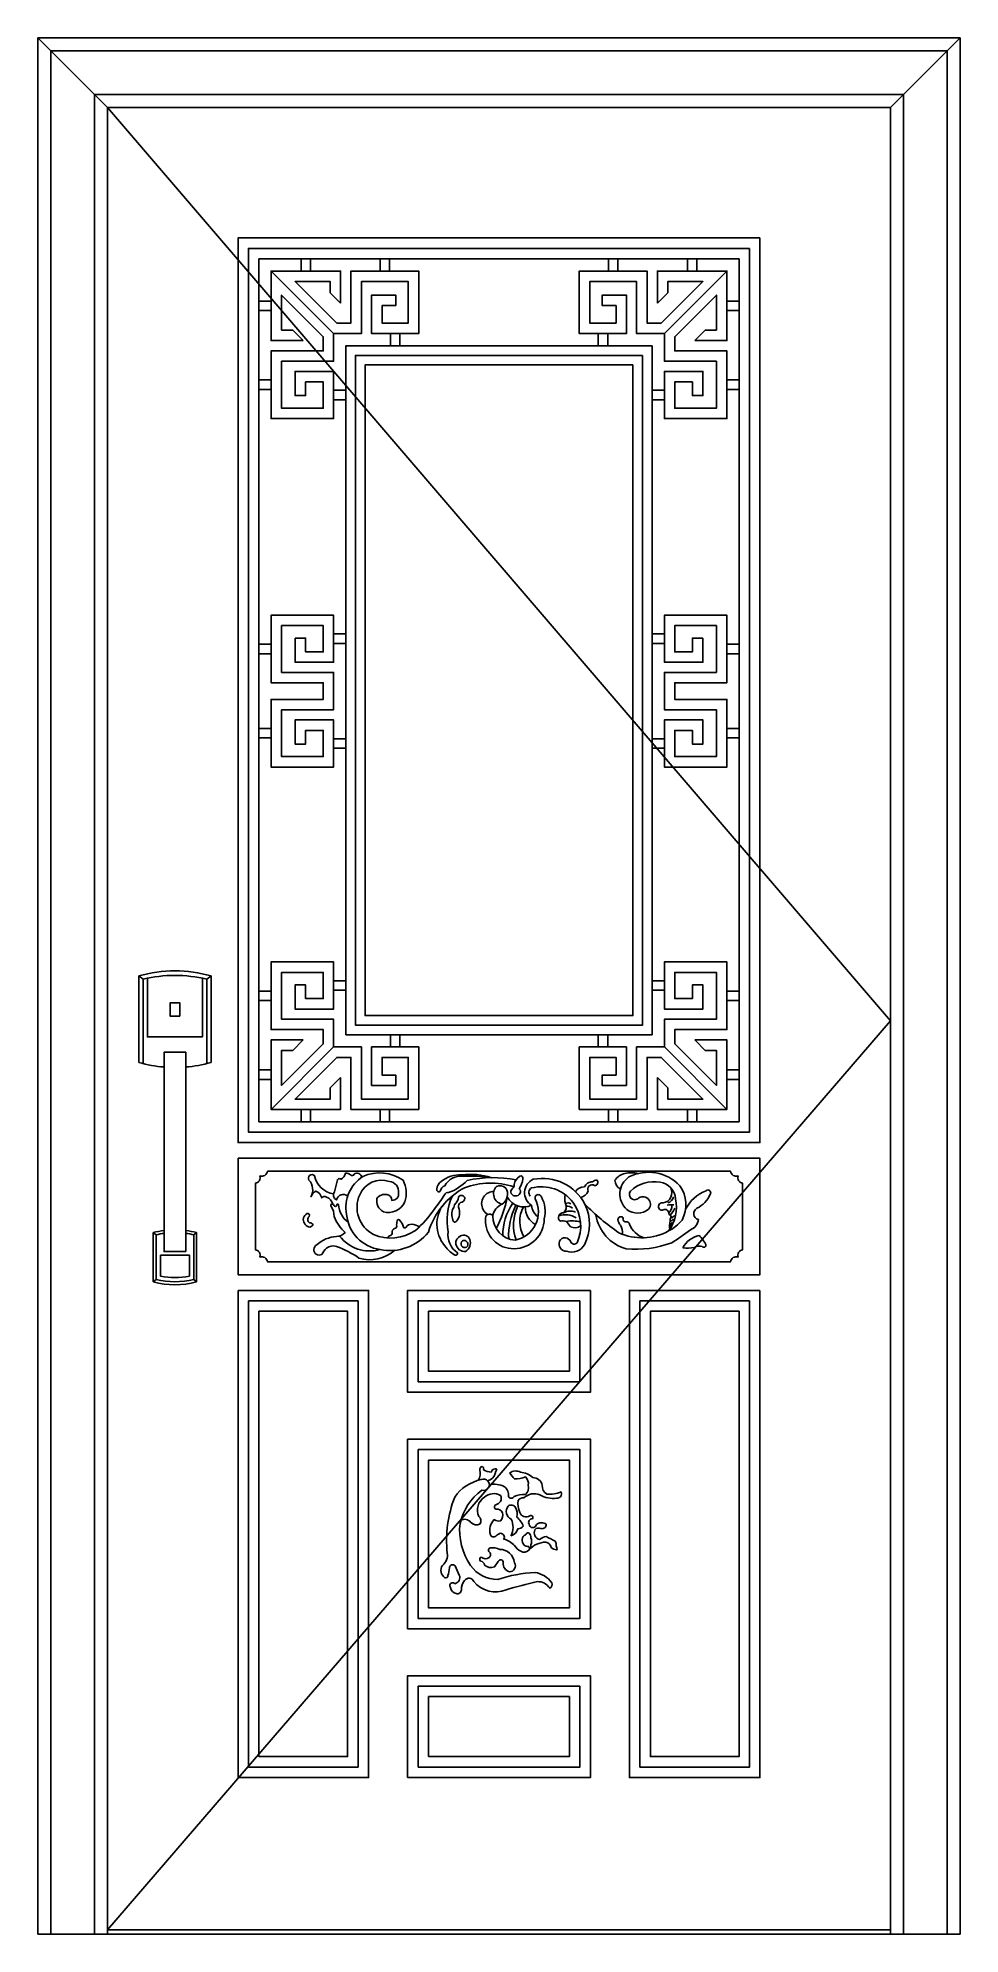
# Model space of a CAD drawing. Header units: metres. Extents: x 889 to 1949, y 3843 to 6023.
import ezdxf

# ---------------------------------------------------------------- set-up
doc = ezdxf.new("R2010")
doc.units = ezdxf.units.M
for name, color, linetype in [('2', 2, 'Continuous'), ('3', 3, 'Continuous'), ('4', 4, 'Continuous'), ('7', 7, 'Continuous')]:
    doc.layers.add(name, color=color, linetype=linetype)

# ---------------------------------------------------------------- blocks, each defined once
blk = doc.blocks.new('A$C1B8E459C')
at = {"layer": '3'}
for p, q in [((4.98, 347.79), (0, 351.61)), ((77.97, 347.79), (82.95, 351.61)), ((19.91, 53.85), (16.59, 56.41)), ((63.04, 53.85), (66.36, 56.41)), ((19.91, 2.55), (16.59, 0)), ((63.04, 2.55), (66.36, 0))]:
    blk.add_line(p, q, dxfattribs=at)
for points in [[(77.97, 250.77), (77.97, 347.79, 0.12), (4.98, 347.79), (4.98, 250.77)], [(29.03, 55.63, 0.03), (19.91, 53.85), (19.91, 2.55, 0.12), (63.04, 2.55), (63.04, 53.85, 0.03), (53.92, 55.63)]]:
    blk.add_lwpolyline(points, format="xyb", dxfattribs=at)
blk.add_lwpolyline([(9.95, 348.95), (9.95, 281.49), (73, 281.49), (73, 348.95)], dxfattribs=at)
blk.add_lwpolyline([(58.06, 30.69), (24.88, 30.69), (24.88, 6.53, 0.1), (58.06, 6.53), (58.06, 30.69)], format="xyb", close=True, dxfattribs=at)
at = {"layer": '7'}
for points in [[(53.92, 246.88, 0.05), (82.95, 252.07), (82.95, 351.61, 0.14), (0, 351.61), (0, 252.07, 0.05), (29.03, 246.88, 0.05)], [(29.03, 58.98, 0.03), (16.59, 56.41), (16.59, 0, 0.14), (66.36, 0), (66.36, 56.41, 0.03), (53.92, 58.98)]]:
    blk.add_lwpolyline(points, format="xyb", dxfattribs=at)
for points in [[(36.01, 305.21), (46.94, 305.21), (46.94, 320.81), (36.01, 320.81)], [(29.03, 34.63), (29.03, 263.81), (53.92, 263.81), (53.92, 34.63)]]:
    blk.add_lwpolyline(points, close=True, dxfattribs=at)

msp = doc.modelspace()

# ---------------------------------------------------------------- linework, layer by layer
at = {"layer": '2'}
msp.add_line((888.94, 3842.83), (1948.94, 3842.83), dxfattribs=at)
at = {"layer": '3'}
for p, q in [((968.94, 5942.83), (888.94, 6022.83)), ((1868.94, 5942.83), (1948.94, 6022.83)), ((968.94, 3847.83), (1868.94, 3847.83))]:
    msp.add_line(p, q, dxfattribs=at)
for points in [[(1933.94, 3842.83), (1933.94, 6007.83), (903.94, 6007.83), (903.94, 3842.83)], [(1883.94, 3842.83), (1883.94, 5957.83), (953.94, 5957.83), (953.94, 3842.83)], [(968.94, 5942.83), (1868.94, 4892.83), (968.94, 3847.83)]]:
    msp.add_lwpolyline(points, dxfattribs=at)
for points in [[(1706.94, 5780.83), (1706.94, 4764.83), (1130.94, 4764.83), (1130.94, 5780.83)], [(1236.88, 5717.87), (1236.88, 5754.77), (1157.01, 5754.77), (1228.88, 5682.89), (1260.76, 5682.89), (1260.76, 5742.77), (1314.62, 5742.77), (1314.62, 5694.89), (1284.45, 5694.89), (1284.45, 5715.16), (1300.19, 5715.16), (1300.19, 5727.16), (1272.45, 5727.16), (1272.45, 5682.89), (1326.62, 5682.89), (1326.62, 5754.77), (1248.76, 5754.77), (1248.76, 5694.89), (1232.44, 5694.89), (1184.56, 5742.77), (1224.88, 5742.77), (1224.88, 5729.87)], [(1193.91, 5674.89), (1157.01, 5674.89), (1157.01, 5754.77), (1228.88, 5682.89), (1228.88, 5651.01), (1169.01, 5651.01), (1169.01, 5597.16), (1216.88, 5597.16), (1216.88, 5627.32), (1196.62, 5627.32), (1196.62, 5611.58), (1184.62, 5611.58), (1184.62, 5639.32), (1228.88, 5639.32), (1228.88, 5585.16), (1157.01, 5585.16), (1157.01, 5663.01), (1216.88, 5663.01), (1216.88, 5679.33), (1169.01, 5727.21), (1169.01, 5686.89), (1181.91, 5686.89)], [(1601.01, 5717.87), (1601.01, 5754.77), (1680.88, 5754.77), (1609.01, 5682.89), (1577.13, 5682.89), (1577.13, 5742.77), (1523.27, 5742.77), (1523.27, 5694.89), (1553.44, 5694.89), (1553.44, 5715.16), (1537.7, 5715.16), (1537.7, 5727.16), (1565.44, 5727.16), (1565.44, 5682.89), (1511.27, 5682.89), (1511.27, 5754.77), (1589.13, 5754.77), (1589.13, 5694.89), (1605.45, 5694.89), (1653.33, 5742.77), (1613.01, 5742.77), (1613.01, 5729.87)], [(1643.98, 5674.89), (1680.88, 5674.89), (1680.88, 5754.77), (1609.01, 5682.89), (1609.01, 5651.01), (1668.88, 5651.01), (1668.88, 5597.16), (1621.01, 5597.16), (1621.01, 5627.32), (1641.27, 5627.32), (1641.27, 5611.58), (1653.27, 5611.58), (1653.27, 5639.32), (1609.01, 5639.32), (1609.01, 5585.16), (1680.88, 5585.16), (1680.88, 5663.01), (1621.01, 5663.01), (1621.01, 5679.33), (1668.88, 5727.21), (1668.88, 5686.89), (1655.98, 5686.89)], [(1583.94, 5657.83), (1583.94, 4887.83), (1253.94, 4887.83), (1253.94, 5657.83)], [(1184.62, 5332.74), (1196.62, 5332.74), (1196.62, 5317), (1216.88, 5317), (1216.88, 5347.16), (1169.01, 5347.16), (1169.01, 5293.39), (1228.88, 5293.39), (1228.88, 5250.39), (1169.01, 5250.39), (1169.01, 5196.53), (1216.88, 5196.53), (1216.88, 5226.7), (1196.62, 5226.7), (1196.62, 5210.96), (1184.62, 5210.96), (1184.62, 5238.7), (1228.88, 5238.7), (1228.88, 5184.53), (1157.01, 5184.53), (1157.01, 5262.39), (1216.88, 5262.39), (1216.88, 5281.39), (1157.01, 5281.39), (1157.01, 5359.16), (1228.88, 5359.16), (1228.88, 5305), (1184.62, 5305)], [(1653.27, 5332.74), (1641.27, 5332.74), (1641.27, 5317), (1621.01, 5317), (1621.01, 5347.16), (1668.88, 5347.16), (1668.88, 5293.39), (1609.01, 5293.39), (1609.01, 5250.39), (1668.88, 5250.39), (1668.88, 5196.53), (1621.01, 5196.53), (1621.01, 5226.7), (1641.27, 5226.7), (1641.27, 5210.96), (1653.27, 5210.96), (1653.27, 5238.7), (1609.01, 5238.7), (1609.01, 5184.53), (1680.88, 5184.53), (1680.88, 5262.39), (1621.01, 5262.39), (1621.01, 5281.39), (1680.88, 5281.39), (1680.88, 5359.16), (1609.01, 5359.16), (1609.01, 5305), (1653.27, 5305)], [(1193.91, 4870.77), (1157.01, 4870.77), (1157.01, 4790.89), (1228.88, 4862.77), (1228.88, 4894.65), (1169.01, 4894.65), (1169.01, 4948.5), (1216.88, 4948.5), (1216.88, 4918.33), (1196.62, 4918.33), (1196.62, 4934.07), (1184.62, 4934.07), (1184.62, 4906.33), (1228.88, 4906.33), (1228.88, 4960.5), (1157.01, 4960.5), (1157.01, 4882.65), (1216.88, 4882.65), (1216.88, 4866.32), (1169.01, 4818.45), (1169.01, 4858.77), (1181.91, 4858.77)], [(1643.98, 4870.77), (1680.88, 4870.77), (1680.88, 4790.89), (1609.01, 4862.77), (1609.01, 4894.65), (1668.88, 4894.65), (1668.88, 4948.5), (1621.01, 4948.5), (1621.01, 4918.33), (1641.27, 4918.33), (1641.27, 4934.07), (1653.27, 4934.07), (1653.27, 4906.33), (1609.01, 4906.33), (1609.01, 4960.5), (1680.88, 4960.5), (1680.88, 4882.65), (1621.01, 4882.65), (1621.01, 4866.32), (1668.88, 4818.45), (1668.88, 4858.77), (1655.98, 4858.77)], [(1236.88, 4827.79), (1236.88, 4790.89), (1157.01, 4790.89), (1228.88, 4862.77), (1260.76, 4862.77), (1260.76, 4802.89), (1314.62, 4802.89), (1314.62, 4850.77), (1284.45, 4850.77), (1284.45, 4830.5), (1300.19, 4830.5), (1300.19, 4818.5), (1272.45, 4818.5), (1272.45, 4862.77), (1326.62, 4862.77), (1326.62, 4790.89), (1248.76, 4790.89), (1248.76, 4850.77), (1232.44, 4850.77), (1184.56, 4802.89), (1224.88, 4802.89), (1224.88, 4815.79)], [(1601.01, 4827.79), (1601.01, 4790.89), (1680.88, 4790.89), (1609.01, 4862.77), (1577.13, 4862.77), (1577.13, 4802.89), (1523.27, 4802.89), (1523.27, 4850.77), (1553.44, 4850.77), (1553.44, 4830.5), (1537.7, 4830.5), (1537.7, 4818.5), (1565.44, 4818.5), (1565.44, 4862.77), (1511.27, 4862.77), (1511.27, 4790.89), (1589.13, 4790.89), (1589.13, 4850.77), (1605.45, 4850.77), (1653.33, 4802.89), (1613.01, 4802.89), (1613.01, 4815.79)], [(1130.94, 4570.83), (1130.94, 4034.83), (1256.94, 4034.83), (1256.94, 4570.83)], [(1511.94, 4570.83), (1511.94, 4477.83), (1325.94, 4477.83), (1325.94, 4570.83)], [(1706.94, 4570.83), (1706.94, 4034.83), (1580.94, 4034.83), (1580.94, 4570.83)], [(1325.94, 4399.83), (1325.94, 4205.83), (1511.94, 4205.83), (1511.94, 4399.83)], [(1325.94, 4034.83), (1325.94, 4127.83), (1511.94, 4127.83), (1511.94, 4034.83)]]:
    msp.add_lwpolyline(points, close=True, dxfattribs=at)
for points in [[(1152.78, 4719.83), (1685.11, 4719.83, 0.5), (1693.81, 4714.7, 0.46), (1698.94, 4705.99), (1698.94, 4629.66, 0.46), (1693.81, 4620.96, 0.5), (1685.11, 4615.83), (1152.78, 4615.83, 0.5), (1144.08, 4620.96, 0.46), (1138.94, 4629.66), (1138.94, 4705.99, 0.46), (1144.08, 4714.7, 0.5)], [(1356.62, 4703.23, -0.3), (1377.67, 4714.08, -0.05), (1410.47, 4712.47, 0.11), (1376.09, 4715.66, 0.19), (1352.55, 4707.98, 0.27), (1347.57, 4699.38, 0.77), (1351.42, 4696.9, -0.25)], [(1436.23, 4704.69, -0.3), (1434.1, 4699.73, 0.73), (1438, 4691.59, 0.71), (1442.25, 4699.73, 0.14), (1446.15, 4711.06, 0.67), (1442.96, 4714.25, 0.2)], [(1365.49, 4675.72, 0.18), (1366.55, 4662.14, 0.57), (1370.07, 4662.29, 0.27), (1372.36, 4678.47, -0.31), (1374.65, 4683.81, 0.35), (1379.69, 4688.99, 0.27), (1376.79, 4691.89, 0.33), (1372.36, 4690.22, -0.19), (1367.62, 4681.06, -0.17)], [(1437.52, 4640.63, -0.4), (1411.79, 4668.52, 0.87), (1403.58, 4664.69, 0.44), (1436.42, 4630.78, 0.41), (1470.91, 4665.23, 0.2), (1467.62, 4690.39, 1), (1460.51, 4688.2, -0.5)], [(1200.03, 4655.8, 0.4), (1205.14, 4658.62, 0.23), (1201.09, 4660.56, -0.47), (1200.73, 4667.96, 0.69), (1198.27, 4671.31, 0.15), (1194.03, 4666.2, 0.32)], [(1380.46, 4627.7, 0.36), (1385.31, 4641.53, 0.49), (1374.69, 4645.45, 0.34), (1369.38, 4636, 0.39)], [(1630.25, 4631.88, 0.09), (1643.49, 4632.28, -0.23), (1652.66, 4633.3, 0.87), (1656.53, 4635.54, 0.11), (1648.79, 4645.92, 0.21)], [(1363.15, 4241.16, -1.01), (1368.02, 4245.63, 0.48), (1373.3, 4255.36, -0.02), (1368.43, 4266.31, 0.68), (1361.93, 4263.88, -0.07), (1360.31, 4254.96, -0.53), (1356.66, 4252.52, -0.41), (1353.81, 4266.72, 0.28), (1359.5, 4280.92, -0.12), (1368.02, 4345.01, -0.2), (1398.48, 4365.29, -1.47), (1399.29, 4353.12, 0.18), (1374.11, 4314.99, 0.18), (1386.3, 4266.72, 0.25), (1417.56, 4250.49, -0.07), (1460.19, 4258.61, -0.19), (1479.68, 4246.84, -0.37), (1477.25, 4240.35, 0.27), (1463.04, 4248.06, 0.02), (1427.31, 4238.73, -0.33), (1389.95, 4248.06, 0.62), (1379.39, 4249.28, 0.17), (1375.74, 4238.73, -0.5), (1369.65, 4234.27, -0.29)], [(1432.58, 4300.79, 0.28), (1440.7, 4308.91, 0.24), (1446.79, 4311.74, 0.13), (1439.49, 4322.29, 0.21), (1437.86, 4333.24, 0.45), (1429.34, 4334.87, 0.49), (1432.99, 4319.86, -0.24)], [(1398.47, 4276.3, 0.35), (1407.63, 4275.65, 0.52), (1407.3, 4282.51, -0.51), (1408.61, 4286.77, -0.17), (1419.74, 4285.13, -0.38), (1436.76, 4269.76, -0.59), (1430.87, 4259.3, -0.34), (1423.67, 4269.76, 0.92), (1418.11, 4271.07), (1413.85, 4265.18, -0.3), (1402.39, 4267.15, 0.29), (1397.81, 4271.72, -0.59)]]:
    msp.add_lwpolyline(points, format="xyb", close=True, dxfattribs=at)
for points in [[(1227.75, 4682.12, 0.26), (1220.7, 4690.03, 0.43), (1215.1, 4689.1, 0.27), (1208.42, 4697.02, 0.16), (1202.67, 4690.5, 0.33), (1200.49, 4709.59, -0.92), (1206.71, 4714.72, 0.3), (1228.84, 4693.79)], [(1245.1, 4691.37, 0.55), (1232.09, 4686.87, -0.47), (1229.95, 4696.19, -0.01), (1232.87, 4708.61, -0.69), (1237.34, 4710.56, 0.2), (1242.39, 4717.54, -0.26), (1248.41, 4715.6, 0.51), (1252.49, 4716.38, -0.59), (1261.16, 4712.9)], [(1435.92, 4701.89, 0.17), (1379.18, 4700.79, 0.2), (1337.94, 4649.88, -0.28), (1282.31, 4629.79, -0.35), (1243.78, 4670.3, -0.31), (1262.54, 4713.82, -0.26), (1308.79, 4709.47, -0.2), (1310.8, 4684.7, -0.37), (1286, 4673.31, -0.33), (1278.63, 4688.71, -0.29), (1290.02, 4693.06, -0.35), (1295.72, 4686.37, 0.5), (1303.43, 4695.07, 0.42), (1293.04, 4708.13, 0.4), (1258.86, 4692.73, 0.4), (1274.61, 4647.2, 0.26), (1322.86, 4651.89, 0.07), (1344.31, 4675.99, 0.02), (1356.37, 4692.73, -0.35), (1361.06, 4695.41, 0.12), (1382.37, 4709.29, -0.1), (1438.64, 4710.14)], [(1517.17, 4635.38, 0.24), (1517.67, 4682.13, 0.33), (1458.36, 4710.63, 0.33)], [(1512.96, 4689.63, 0.24), (1521.3, 4696.96, -0.73), (1528.8, 4703.51, 0.69), (1531.61, 4709.6, 0.3), (1526.45, 4707.49, 0.14), (1520.84, 4706.32, 0.06), (1517.09, 4701.88, 0.27), (1506.92, 4696.45, 0.27)], [(1578.99, 4717.29, 0.11), (1563.6, 4717.4, 0.19), (1552.23, 4709.49, 0.3), (1558.61, 4699.7)], [(1626.86, 4703.25, 0.33), (1568.32, 4713.29, 0.49), (1565.81, 4675.98, 0.49)], [(1365.33, 4691.59, 0.15), (1360.39, 4650.21, 0.28), (1371.12, 4626.11, -0.63), (1368.43, 4623.43, -0.11), (1358.38, 4632.14, -0.34), (1353.36, 4679.55)], [(1412.91, 4696.42, 0.15), (1406.77, 4695.19, 0.59), (1406.02, 4670.16)], [(1494.81, 4693.09, 0.13), (1495.42, 4682.77, -0.34), (1493.26, 4672, 0.8), (1489.57, 4662.46, -0.12), (1496.34, 4662.15, -0.03), (1501.27, 4656, 0.29), (1512.91, 4657.31, 0.29)], [(1616.37, 4700.78, -0.51), (1607.71, 4683.45, 1.18), (1606.67, 4674.95, -0.58), (1614.13, 4672.17, 0.3), (1615.69, 4669.4, -0.65), (1615.69, 4665.41, -0.08), (1615.17, 4659.17, 0.17), (1615.45, 4653.38, 0.17)], [(1245.51, 4661.2, -0.22), (1234.4, 4681.53, 0.66), (1232.41, 4681.13, -0.83), (1229.01, 4680.4, 1.41), (1225.83, 4679.34, -0.17), (1229.36, 4667.69, 0.11), (1242.09, 4649.32, -0.2), (1232.19, 4644.73, 0.18), (1209.57, 4635.2, 1.04), (1215.22, 4624.25, -0.1), (1220.53, 4631.32, -0.25), (1232.19, 4633.43, -0.06), (1257.99, 4620.02, 0.26), (1299.27, 4629.04, 0.26)], [(1560.82, 4647.4, 0.18), (1558.51, 4657.72, -0.16), (1555.67, 4664.26, -0.66), (1561.78, 4666.44, 0.55), (1564.84, 4661.65, -0.42), (1568.98, 4659.03, 0.23), (1585.64, 4643.35, 0.23)], [(1327.23, 4655.82, 0.14), (1318.63, 4659.03, 0.22), (1312.11, 4655.69, -0.69), (1309.13, 4655.69, 0.12), (1305.04, 4663.13, 0.88), (1302.06, 4662.94, 0.14), (1301.5, 4656.62, -0.37), (1298.89, 4654.01, 0.39), (1296.29, 4649.18, -0.37), (1294.05, 4646.01, 0.17), (1290.45, 4643.18)], [(1405.86, 4364.03, 0.28), (1414.54, 4372.31, -0.15), (1416.22, 4376.13, 0.66), (1414.54, 4377.8, 0.38), (1410.23, 4373.98, -0.14), (1401.14, 4376.61, 0.28), (1400.42, 4380.2, 0.62), (1397.07, 4376.37, -0.16), (1395.31, 4364.56)], [(1455.68, 4286.59, -0.06), (1455.68, 4290.24, 0.21), (1455.46, 4298.44, 0.24), (1453.44, 4303.87, 0.5), (1450.24, 4303.02, -0.3), (1447.68, 4301.11, 0.25), (1445.66, 4294.82, 0.46), (1453.01, 4288.54, -0.29), (1453.7, 4284.57, -0.21), (1472.78, 4293.49, -0.3), (1478.87, 4287.41, 0.16), (1485.37, 4284.57, 0.3), (1484.47, 4289.06, 0.19), (1483.62, 4294.42, -0.01), (1473.3, 4300, 0.16), (1465.57, 4296.36, -0.48), (1460.19, 4307.73, -0.34), (1467.29, 4309.02, 0.5), (1473.3, 4313.96, 0.36), (1461.91, 4313.53, -0.87), (1453.53, 4313.96, -0.59), (1457.4, 4320.4, 0.9), (1454.39, 4323.62, -0.48), (1442.79, 4327.48, -0.11), (1440.86, 4341.43, -0.27), (1447.52, 4344.22, -0.3), (1466, 4347.9, 0.19), (1485.05, 4344.1, 0.63), (1490.24, 4351.09, -0.13), (1474, 4348.66, -0.3), (1468.72, 4358.8, 0.35), (1457.76, 4367.72, 0.18), (1443.55, 4373.81, 0.3), (1431.37, 4373, 0.03), (1436.64, 4366.1, 0.13), (1449.23, 4368.53, -0.27), (1452.48, 4358.8, -0.33), (1449.23, 4348.25, 0.15), (1436.24, 4345.82, -0.56), (1429.74, 4345.82, 0.28), (1425.28, 4357.18, 0.15), (1407.8, 4359.8)], [(1375.05, 4318.56, -0.38), (1386.3, 4316.21, 0.36), (1397.26, 4314.58, 0.35), (1395.63, 4323.1, -0.37), (1402.13, 4345.01, -0.33), (1420.81, 4347.04, -0.51), (1415.12, 4336.49, 0.59), (1415.53, 4331.22, -0.39), (1422.84, 4327.16, -0.26), (1420.81, 4317.83, -0.24), (1413.5, 4319.45, 0.28), (1409.03, 4302.01, 0.54), (1415.12, 4300.39, -0.11), (1420.4, 4303.63, -0.6), (1424.46, 4296.74, -0.17), (1436.64, 4289.43, 0.11), (1443.95, 4282.94, 0.34), (1453.7, 4284.57, 0.34)]]:
    msp.add_lwpolyline(points, format="xyb", dxfattribs=at)
for centre, radius, start, end in [((1465.47, 4695.08), 17.1, 114.57, 237.37), ((1424.71, 4693.96), 12.06, 136.12, 259.8), ((1293.36, 4717.29), 137.75, 332.6, 348.78), ((1420.06, 4693.7), 9.51, 46.33, 115.1), ((1415.53, 4693.32), 13.26, 302.1, 33.19), ((1447.47, 4700.03), 21.25, 206.68, 294.4), ((1459.33, 4695.4), 6.02, 119.63, 221.93), ((1467.65, 4656.42), 45.63, 37.4, 104.33), ((1574.84, 4693.05), 6.02, 141.6, 306.01), ((1596.95, 4669.94), 37.96, 78.94, 134.98), ((1584.32, 4681.9), 8.65, 319.97, 133.45), ((1601.19, 4686.73), 20.69, 4.02, 81.54), ((1610.57, 4692.24), 9.1, 284.96, 349.33), ((1577.85, 4678.26), 45.08, 323.16, 12.71), ((1596.62, 4681.51), 37.24, 331.58, 35.71), ((1673.16, 4656.09), 44.47, 111.46, 153.22), ((1632.64, 4705.97), 31.77, 295.69, 337.27), ((1659.08, 4695.13), 3.2, 333.37, 132.94), ((1429.87, 4665.22), 18.38, 113.38, 169.67), ((1487.97, 4646.63), 64.58, 145.64, 180.95), ((1506.27, 4645.96), 76.25, 152.82, 182.9), ((1488.19, 4657.93), 52.56, 155.21, 198.98), ((1478.62, 4662.21), 35.76, 152.38, 209.86), ((1471.01, 4678.01), 21.82, 177.8, 242.4), ((1477.43, 4683.5), 21.37, 187.6, 229.87), ((1495.01, 4643.65), 26.12, 60.84, 106.45), ((1500.92, 4659.48), 14.68, 66.33, 121.47), ((1498.21, 4676.76), 6.62, 59.38, 114.9), ((1497.3, 4669.89), 9.8, 51.28, 95.81), ((1466.78, 4656.74), 46.13, 335.19, 36.43), ((1700.59, 4859.11), 254.53, 224.05, 235.61), ((1577.55, 4676.77), 47.65, 188.34, 254.85), ((1578.16, 4691.49), 19.83, 231.48, 310.16), ((1620.46, 4621.41), 59.96, 90.41, 97.71), ((1606.75, 4680.37), 11.03, 312.01, 1.55), ((1600.64, 4684.91), 21.61, 314.13, 339.59), ((1608.58, 4680.51), 16.69, 295.21, 315.81), ((1649.81, 4671.18), 7.04, 118.9, 255.82), ((1270.45, 4672.09), 43.93, 217.55, 285.67), ((1503.03, 4629.2), 33.63, 73.32, 101.47), ((1583.25, 4706.63), 63.33, 245.34, 298.98), ((1592.28, 4693.62), 47.6, 297.05, 321.18), ((1586.67, 4678.51), 35.89, 321.68, 330.63), ((1613.21, 4669.3), 7.45, 289.41, 325.38), ((1492.64, 4839.11), 237.07, 301.79, 308.14), ((1634.42, 4665.57), 13.72, 289.79, 354.87), ((1379.49, 4636.38), 4.24, 149.36, 320.71), ((1378.97, 4636.84), 3.56, 42.15, 151.52), ((1378.95, 4635.78), 4.35, 331.3, 52.26), ((1496.61, 4636.57), 8.69, 161.11, 270.25), ((1494.74, 4636.25), 7.08, 19.65, 153.75), ((1502.53, 4643.61), 16.8, 249.5, 330.65), ((1505.49, 4640.65), 4.56, 206.3, 314.16), ((1576.45, 4748.45), 118.22, 264.49, 290.33)]:
    msp.add_arc(centre, radius, start, end, dxfattribs=at)
at = {"layer": '4'}
for p, q in [((1191.45, 5754.77), (1191.45, 5768.83)), ((1202.45, 5754.77), (1202.45, 5768.83)), ((1282.19, 5754.77), (1282.19, 5768.83)), ((1293.19, 5754.77), (1293.19, 5768.83)), ((1544.7, 5754.77), (1544.7, 5768.83)), ((1555.7, 5754.77), (1555.7, 5768.83)), ((1635.44, 5754.77), (1635.44, 5768.83)), ((1646.44, 5754.77), (1646.44, 5768.83)), ((1157.01, 5720.33), (1142.94, 5720.33)), ((1680.88, 5720.33), (1694.94, 5720.33)), ((1157.01, 5709.33), (1142.94, 5709.33)), ((1680.88, 5709.33), (1694.94, 5709.33)), ((1294.03, 5682.89), (1294.03, 5668.83)), ((1305.03, 5682.89), (1305.03, 5668.83)), ((1532.86, 5682.89), (1532.86, 5668.83)), ((1543.86, 5682.89), (1543.86, 5668.83)), ((1157.01, 5629.58), (1142.94, 5629.58)), ((1680.88, 5629.58), (1694.94, 5629.58)), ((1157.01, 5618.58), (1142.94, 5618.58)), ((1228.88, 5617.74), (1242.94, 5617.74)), ((1228.88, 5606.74), (1242.94, 5606.74)), ((1609.01, 5617.74), (1594.94, 5617.74)), ((1609.01, 5606.74), (1594.94, 5606.74)), ((1680.88, 5618.58), (1694.94, 5618.58)), ((1157.01, 5325.73), (1142.94, 5325.73)), ((1228.88, 5337.58), (1242.94, 5337.58)), ((1228.88, 5326.58), (1242.94, 5326.58)), ((1609.01, 5337.58), (1594.94, 5337.58)), ((1609.01, 5326.58), (1594.94, 5326.58)), ((1680.88, 5325.73), (1694.94, 5325.73)), ((1157.01, 5314.73), (1142.94, 5314.73)), ((1680.88, 5314.73), (1694.94, 5314.73)), ((1157.01, 5228.96), (1142.94, 5228.96)), ((1157.01, 5217.96), (1142.94, 5217.96)), ((1228.88, 5217.12), (1242.94, 5217.12)), ((1609.01, 5217.12), (1594.94, 5217.12)), ((1680.88, 5228.96), (1694.94, 5228.96)), ((1680.88, 5217.96), (1694.94, 5217.96)), ((1228.88, 5206.12), (1242.94, 5206.12)), ((1609.01, 5206.12), (1594.94, 5206.12)), ((1157.01, 4927.07), (1142.94, 4927.07)), ((1228.88, 4938.92), (1242.94, 4938.92)), ((1228.88, 4927.92), (1242.94, 4927.92)), ((1609.01, 4938.92), (1594.94, 4938.92)), ((1609.01, 4927.92), (1594.94, 4927.92)), ((1680.88, 4927.07), (1694.94, 4927.07)), ((1157.01, 4916.07), (1142.94, 4916.07)), ((1680.88, 4916.07), (1694.94, 4916.07)), ((1294.03, 4862.77), (1294.03, 4876.83)), ((1305.03, 4862.77), (1305.03, 4876.83)), ((1532.86, 4862.77), (1532.86, 4876.83)), ((1543.86, 4862.77), (1543.86, 4876.83)), ((1157.01, 4836.33), (1142.94, 4836.33)), ((1157.01, 4825.33), (1142.94, 4825.33)), ((1680.88, 4836.33), (1694.94, 4836.33)), ((1680.88, 4825.33), (1694.94, 4825.33)), ((1191.45, 4790.89), (1191.45, 4776.83)), ((1202.45, 4790.89), (1202.45, 4776.83)), ((1282.19, 4790.89), (1282.19, 4776.83)), ((1293.19, 4790.89), (1293.19, 4776.83)), ((1544.7, 4790.89), (1544.7, 4776.83)), ((1555.7, 4790.89), (1555.7, 4776.83)), ((1635.44, 4790.89), (1635.44, 4776.83)), ((1646.44, 4790.89), (1646.44, 4776.83))]:
    msp.add_line(p, q, dxfattribs=at)
msp.add_lwpolyline([(1948.94, 3842.83), (1948.94, 6022.83), (888.94, 6022.83), (888.94, 3842.83)], dxfattribs=at)
at = {"layer": '7'}
msp.add_lwpolyline([(1868.94, 3842.83), (1868.94, 5942.83), (968.94, 5942.83), (968.94, 3842.83)], dxfattribs=at)
for points in [[(1718.94, 5792.83), (1718.94, 4752.83), (1118.94, 4752.83), (1118.94, 5792.83)], [(1694.94, 5768.83), (1694.94, 4776.83), (1142.94, 4776.83), (1142.94, 5768.83)], [(1594.94, 5668.83), (1594.94, 4876.83), (1242.94, 4876.83), (1242.94, 5668.83)], [(1572.94, 5646.83), (1572.94, 4898.83), (1264.94, 4898.83), (1264.94, 5646.83)], [(1118.94, 4734.83), (1118.94, 4600.83), (1718.94, 4600.83), (1718.94, 4734.83)], [(1118.94, 4582.83), (1118.94, 4022.83), (1268.94, 4022.83), (1268.94, 4582.83)], [(1523.94, 4582.83), (1523.94, 4465.83), (1313.94, 4465.83), (1313.94, 4582.83)], [(1718.94, 4582.83), (1718.94, 4022.83), (1568.94, 4022.83), (1568.94, 4582.83)], [(1142.94, 4558.83), (1142.94, 4046.83), (1244.94, 4046.83), (1244.94, 4558.83)], [(1499.94, 4558.83), (1499.94, 4489.83), (1337.94, 4489.83), (1337.94, 4558.83)], [(1694.94, 4558.83), (1694.94, 4046.83), (1592.94, 4046.83), (1592.94, 4558.83)], [(1313.94, 4411.83), (1313.94, 4193.83), (1523.94, 4193.83), (1523.94, 4411.83)], [(1337.94, 4387.83), (1337.94, 4217.83), (1499.94, 4217.83), (1499.94, 4387.83)], [(1313.94, 4022.83), (1313.94, 4139.83), (1523.94, 4139.83), (1523.94, 4022.83)], [(1337.94, 4046.83), (1337.94, 4115.83), (1499.94, 4115.83), (1499.94, 4046.83)]]:
    msp.add_lwpolyline(points, close=True, dxfattribs=at)

# ---------------------------------------------------------------- block references
at = {"layer": '3', "xscale": -1}
msp.add_blockref('A$C1B8E459C', (1087.89, 4592.83), dxfattribs=at)

doc.saveas('drawing.dxf')
